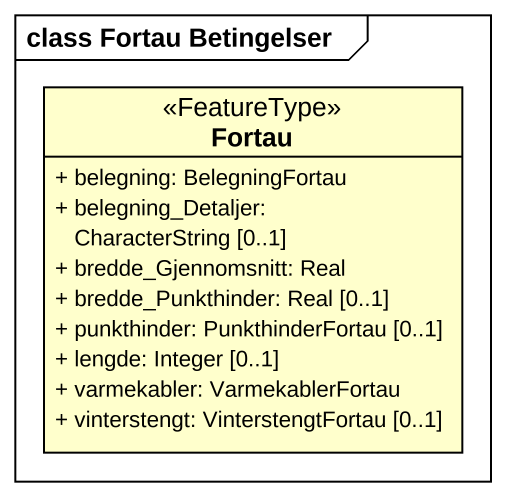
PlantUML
@startuml
mainframe class Fortau Betingelser
hide circle
hide empty members
skinparam classAttributeIconSize 0
class Fortau <<FeatureType>> {
  + belegning: BelegningFortau
  + belegning_Detaljer: CharacterString [0..1]
  + bredde_Gjennomsnitt: Real
  + bredde_Punkthinder: Real [0..1]
  + punkthinder: PunkthinderFortau [0..1]
  + lengde: Integer [0..1]
  + varmekabler: VarmekablerFortau
  + vinterstengt: VinterstengtFortau [0..1]
}
@enduml
